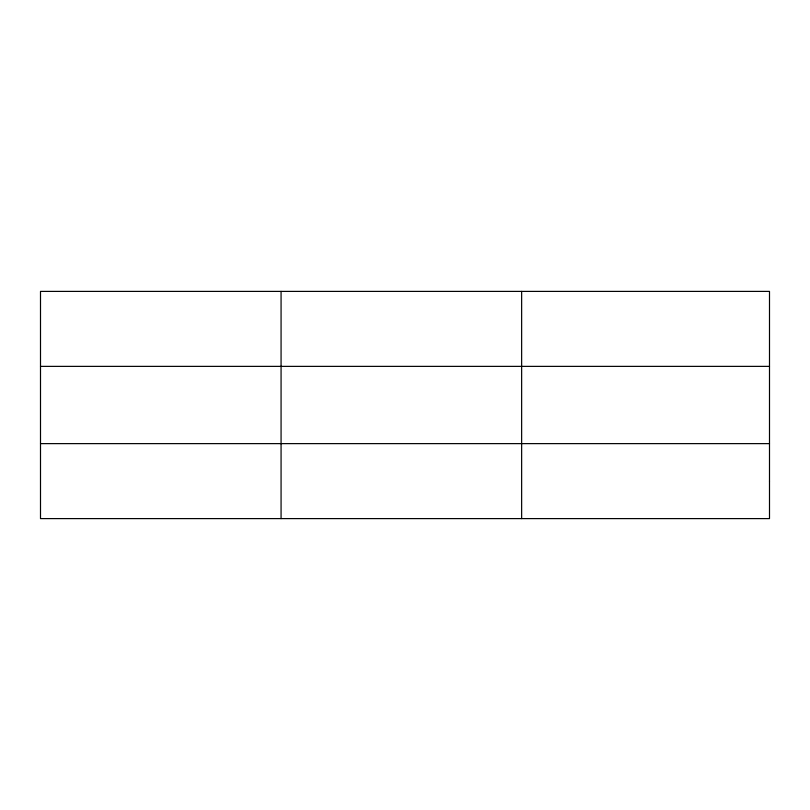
<?xml version="1.0" encoding="UTF-8"?>
<svg xmlns="http://www.w3.org/2000/svg" width="810" height="810" viewBox="0 0 810 810"><rect width="100%" height="100%" fill="white"/><g stroke="black" fill="none" stroke-linecap="round" stroke-linejoin="round"><path stroke-width="1.21" d="M281.07 291.397L281.07 518.603M521.64 291.397L521.64 518.603M40.5 366.373L769.5 366.373M40.5 443.627L769.5 443.627M769.5 481.11L769.5 518.603L40.5 518.603L40.5 291.397L769.5 291.397L769.5 481.11"/></g></svg>
